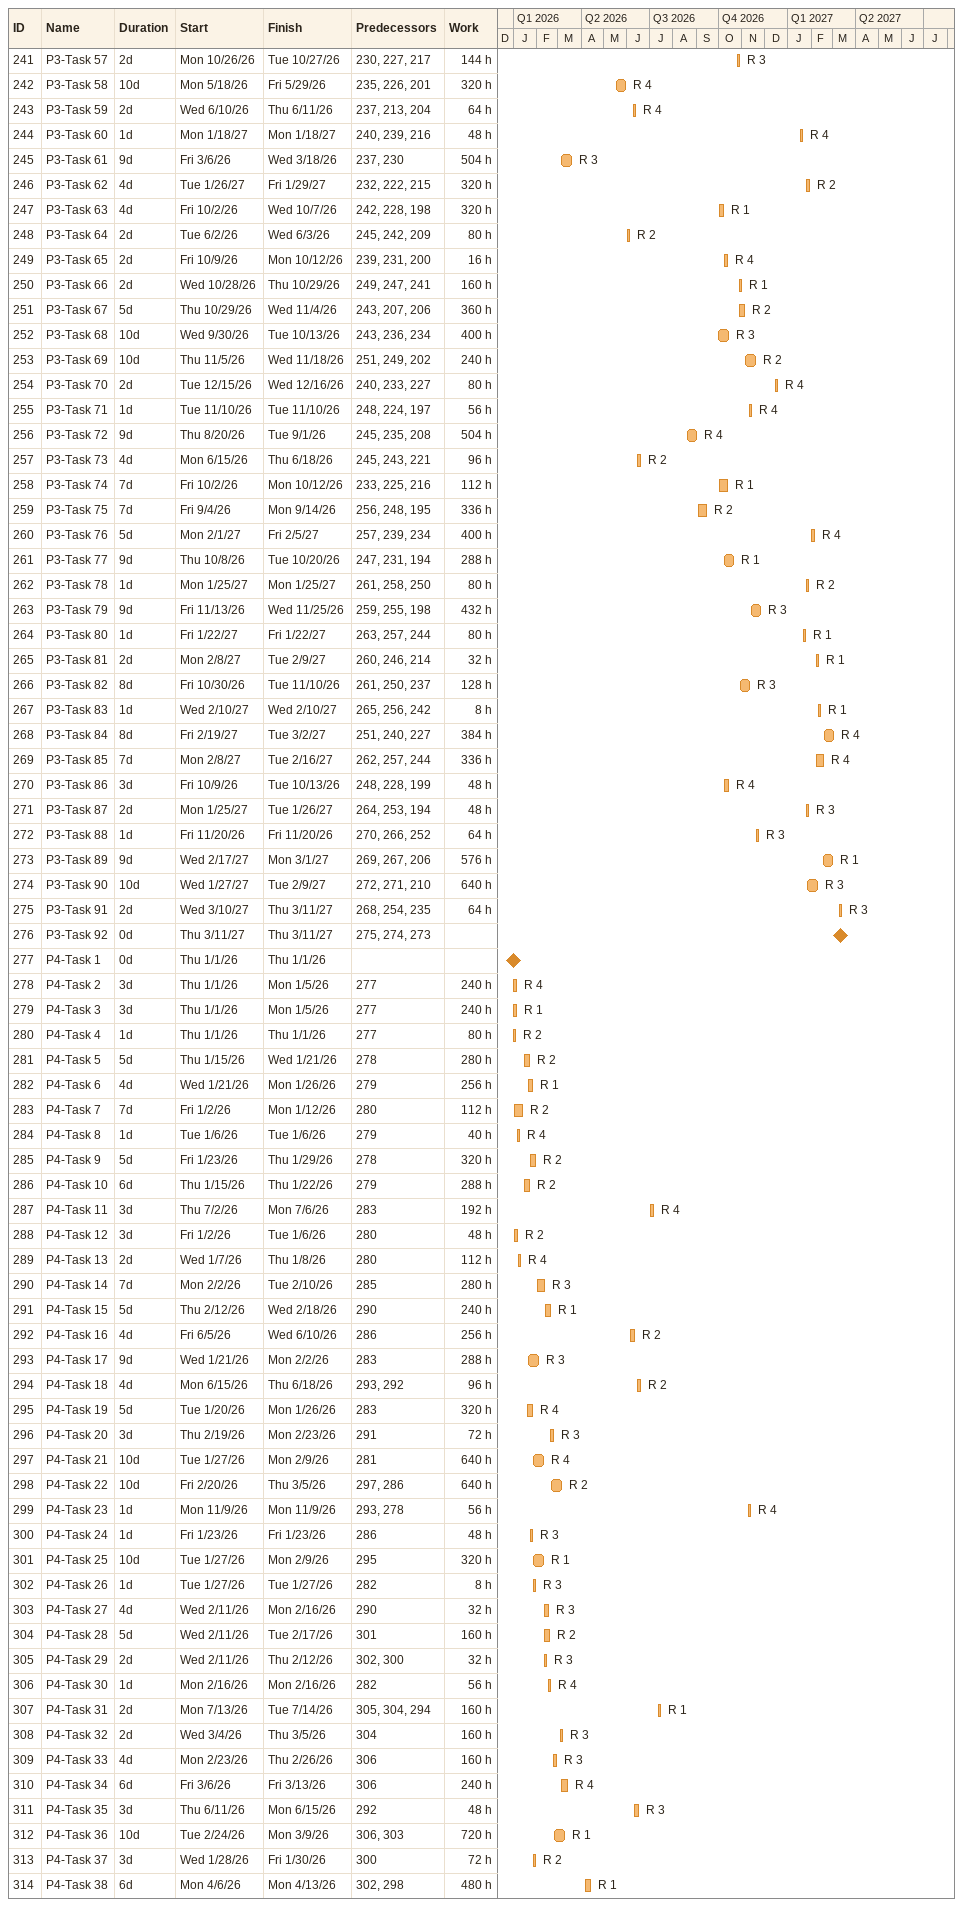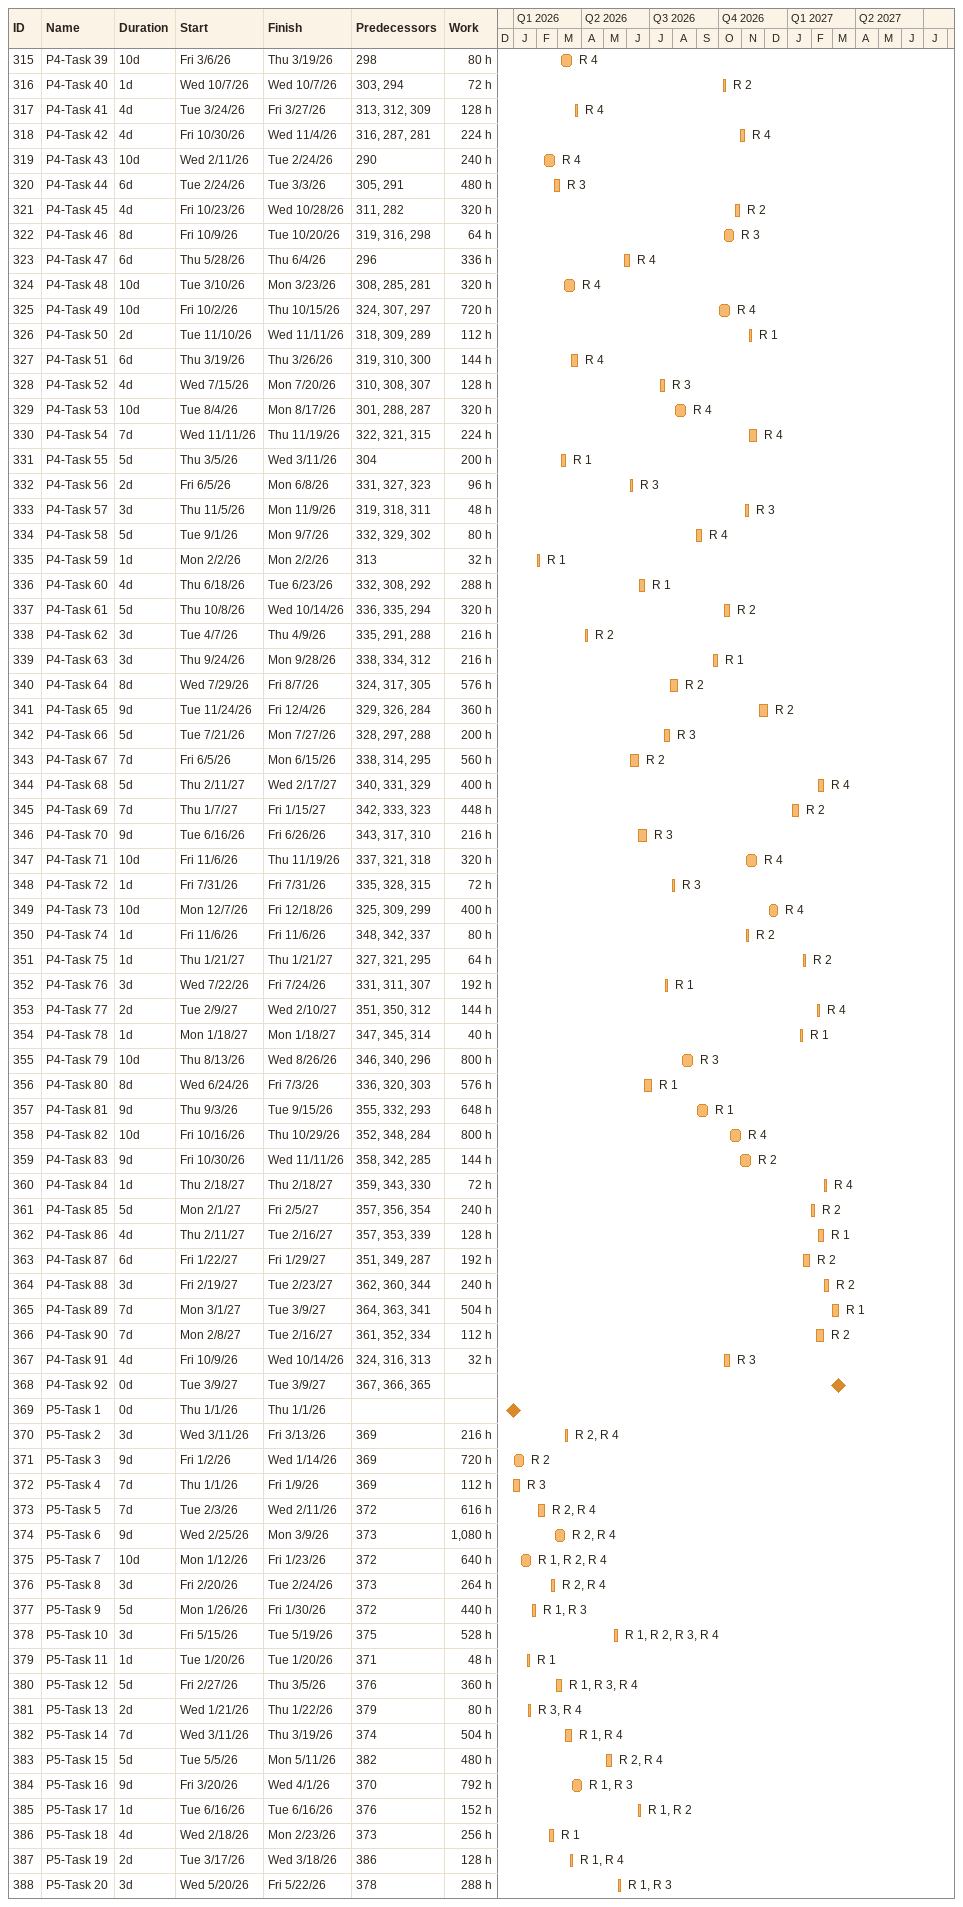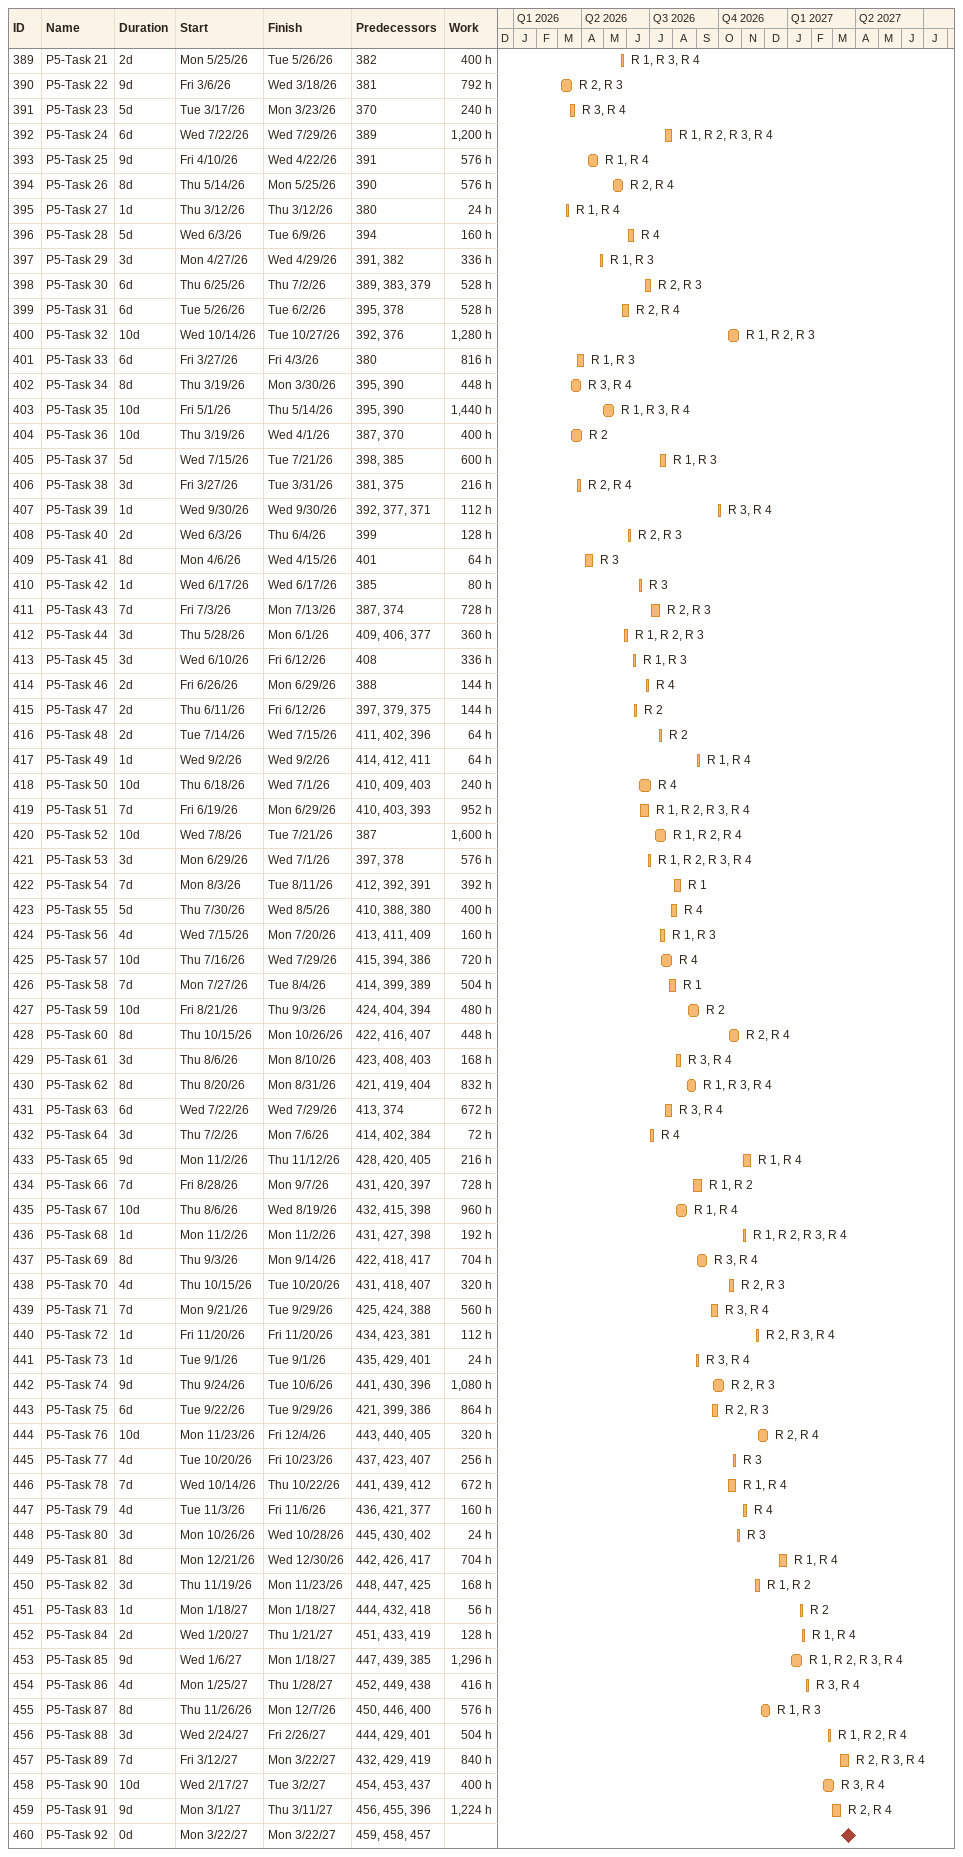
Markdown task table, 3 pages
| ID | Task | Duration | Start | Finish | Predecessors | Resources | Work (h) |
|---|---|---|---|---|---|---|---|
| 241 | P3-Task 57 | 2d | 2026-10-26 | 2026-10-27 | 230, 227, 217 | R 3 | 144 |
| 242 | P3-Task 58 | 10d | 2026-05-18 | 2026-05-29 | 235, 226, 201 | R 4 | 320 |
| 243 | P3-Task 59 | 2d | 2026-06-10 | 2026-06-11 | 237, 213, 204 | R 4 | 64 |
| 244 | P3-Task 60 | 1d | 2027-01-18 | 2027-01-18 | 240, 239, 216 | R 4 | 48 |
| 245 | P3-Task 61 | 9d | 2026-03-06 | 2026-03-18 | 237, 230 | R 3 | 504 |
| 246 | P3-Task 62 | 4d | 2027-01-26 | 2027-01-29 | 232, 222, 215 | R 2 | 320 |
| 247 | P3-Task 63 | 4d | 2026-10-02 | 2026-10-07 | 242, 228, 198 | R 1 | 320 |
| 248 | P3-Task 64 | 2d | 2026-06-02 | 2026-06-03 | 245, 242, 209 | R 2 | 80 |
| 249 | P3-Task 65 | 2d | 2026-10-09 | 2026-10-12 | 239, 231, 200 | R 4 | 16 |
| 250 | P3-Task 66 | 2d | 2026-10-28 | 2026-10-29 | 249, 247, 241 | R 1 | 160 |
| 251 | P3-Task 67 | 5d | 2026-10-29 | 2026-11-04 | 243, 207, 206 | R 2 | 360 |
| 252 | P3-Task 68 | 10d | 2026-09-30 | 2026-10-13 | 243, 236, 234 | R 3 | 400 |
| 253 | P3-Task 69 | 10d | 2026-11-05 | 2026-11-18 | 251, 249, 202 | R 2 | 240 |
| 254 | P3-Task 70 | 2d | 2026-12-15 | 2026-12-16 | 240, 233, 227 | R 4 | 80 |
| 255 | P3-Task 71 | 1d | 2026-11-10 | 2026-11-10 | 248, 224, 197 | R 4 | 56 |
| 256 | P3-Task 72 | 9d | 2026-08-20 | 2026-09-01 | 245, 235, 208 | R 4 | 504 |
| 257 | P3-Task 73 | 4d | 2026-06-15 | 2026-06-18 | 245, 243, 221 | R 2 | 96 |
| 258 | P3-Task 74 | 7d | 2026-10-02 | 2026-10-12 | 233, 225, 216 | R 1 | 112 |
| 259 | P3-Task 75 | 7d | 2026-09-04 | 2026-09-14 | 256, 248, 195 | R 2 | 336 |
| 260 | P3-Task 76 | 5d | 2027-02-01 | 2027-02-05 | 257, 239, 234 | R 4 | 400 |
| 261 | P3-Task 77 | 9d | 2026-10-08 | 2026-10-20 | 247, 231, 194 | R 1 | 288 |
| 262 | P3-Task 78 | 1d | 2027-01-25 | 2027-01-25 | 261, 258, 250 | R 2 | 80 |
| 263 | P3-Task 79 | 9d | 2026-11-13 | 2026-11-25 | 259, 255, 198 | R 3 | 432 |
| 264 | P3-Task 80 | 1d | 2027-01-22 | 2027-01-22 | 263, 257, 244 | R 1 | 80 |
| 265 | P3-Task 81 | 2d | 2027-02-08 | 2027-02-09 | 260, 246, 214 | R 1 | 32 |
| 266 | P3-Task 82 | 8d | 2026-10-30 | 2026-11-10 | 261, 250, 237 | R 3 | 128 |
| 267 | P3-Task 83 | 1d | 2027-02-10 | 2027-02-10 | 265, 256, 242 | R 1 | 8 |
| 268 | P3-Task 84 | 8d | 2027-02-19 | 2027-03-02 | 251, 240, 227 | R 4 | 384 |
| 269 | P3-Task 85 | 7d | 2027-02-08 | 2027-02-16 | 262, 257, 244 | R 4 | 336 |
| 270 | P3-Task 86 | 3d | 2026-10-09 | 2026-10-13 | 248, 228, 199 | R 4 | 48 |
| 271 | P3-Task 87 | 2d | 2027-01-25 | 2027-01-26 | 264, 253, 194 | R 3 | 48 |
| 272 | P3-Task 88 | 1d | 2026-11-20 | 2026-11-20 | 270, 266, 252 | R 3 | 64 |
| 273 | P3-Task 89 | 9d | 2027-02-17 | 2027-03-01 | 269, 267, 206 | R 1 | 576 |
| 274 | P3-Task 90 | 10d | 2027-01-27 | 2027-02-09 | 272, 271, 210 | R 3 | 640 |
| 275 | P3-Task 91 | 2d | 2027-03-10 | 2027-03-11 | 268, 254, 235 | R 3 | 64 |
| 276 | P3-Task 92 | 0d | 2027-03-11 | 2027-03-11 | 275, 274, 273 |  |  |
| 277 | P4-Task 1 | 0d | 2026-01-01 | 2026-01-01 |  |  |  |
| 278 | P4-Task 2 | 3d | 2026-01-01 | 2026-01-05 | 277 | R 4 | 240 |
| 279 | P4-Task 3 | 3d | 2026-01-01 | 2026-01-05 | 277 | R 1 | 240 |
| 280 | P4-Task 4 | 1d | 2026-01-01 | 2026-01-01 | 277 | R 2 | 80 |
| 281 | P4-Task 5 | 5d | 2026-01-15 | 2026-01-21 | 278 | R 2 | 280 |
| 282 | P4-Task 6 | 4d | 2026-01-21 | 2026-01-26 | 279 | R 1 | 256 |
| 283 | P4-Task 7 | 7d | 2026-01-02 | 2026-01-12 | 280 | R 2 | 112 |
| 284 | P4-Task 8 | 1d | 2026-01-06 | 2026-01-06 | 279 | R 4 | 40 |
| 285 | P4-Task 9 | 5d | 2026-01-23 | 2026-01-29 | 278 | R 2 | 320 |
| 286 | P4-Task 10 | 6d | 2026-01-15 | 2026-01-22 | 279 | R 2 | 288 |
| 287 | P4-Task 11 | 3d | 2026-07-02 | 2026-07-06 | 283 | R 4 | 192 |
| 288 | P4-Task 12 | 3d | 2026-01-02 | 2026-01-06 | 280 | R 2 | 48 |
| 289 | P4-Task 13 | 2d | 2026-01-07 | 2026-01-08 | 280 | R 4 | 112 |
| 290 | P4-Task 14 | 7d | 2026-02-02 | 2026-02-10 | 285 | R 3 | 280 |
| 291 | P4-Task 15 | 5d | 2026-02-12 | 2026-02-18 | 290 | R 1 | 240 |
| 292 | P4-Task 16 | 4d | 2026-06-05 | 2026-06-10 | 286 | R 2 | 256 |
| 293 | P4-Task 17 | 9d | 2026-01-21 | 2026-02-02 | 283 | R 3 | 288 |
| 294 | P4-Task 18 | 4d | 2026-06-15 | 2026-06-18 | 293, 292 | R 2 | 96 |
| 295 | P4-Task 19 | 5d | 2026-01-20 | 2026-01-26 | 283 | R 4 | 320 |
| 296 | P4-Task 20 | 3d | 2026-02-19 | 2026-02-23 | 291 | R 3 | 72 |
| 297 | P4-Task 21 | 10d | 2026-01-27 | 2026-02-09 | 281 | R 4 | 640 |
| 298 | P4-Task 22 | 10d | 2026-02-20 | 2026-03-05 | 297, 286 | R 2 | 640 |
| 299 | P4-Task 23 | 1d | 2026-11-09 | 2026-11-09 | 293, 278 | R 4 | 56 |
| 300 | P4-Task 24 | 1d | 2026-01-23 | 2026-01-23 | 286 | R 3 | 48 |
| 301 | P4-Task 25 | 10d | 2026-01-27 | 2026-02-09 | 295 | R 1 | 320 |
| 302 | P4-Task 26 | 1d | 2026-01-27 | 2026-01-27 | 282 | R 3 | 8 |
| 303 | P4-Task 27 | 4d | 2026-02-11 | 2026-02-16 | 290 | R 3 | 32 |
| 304 | P4-Task 28 | 5d | 2026-02-11 | 2026-02-17 | 301 | R 2 | 160 |
| 305 | P4-Task 29 | 2d | 2026-02-11 | 2026-02-12 | 302, 300 | R 3 | 32 |
| 306 | P4-Task 30 | 1d | 2026-02-16 | 2026-02-16 | 282 | R 4 | 56 |
| 307 | P4-Task 31 | 2d | 2026-07-13 | 2026-07-14 | 305, 304, 294 | R 1 | 160 |
| 308 | P4-Task 32 | 2d | 2026-03-04 | 2026-03-05 | 304 | R 3 | 160 |
| 309 | P4-Task 33 | 4d | 2026-02-23 | 2026-02-26 | 306 | R 3 | 160 |
| 310 | P4-Task 34 | 6d | 2026-03-06 | 2026-03-13 | 306 | R 4 | 240 |
| 311 | P4-Task 35 | 3d | 2026-06-11 | 2026-06-15 | 292 | R 3 | 48 |
| 312 | P4-Task 36 | 10d | 2026-02-24 | 2026-03-09 | 306, 303 | R 1 | 720 |
| 313 | P4-Task 37 | 3d | 2026-01-28 | 2026-01-30 | 300 | R 2 | 72 |
| 314 | P4-Task 38 | 6d | 2026-04-06 | 2026-04-13 | 302, 298 | R 1 | 480 |
| 315 | P4-Task 39 | 10d | 2026-03-06 | 2026-03-19 | 298 | R 4 | 80 |
| 316 | P4-Task 40 | 1d | 2026-10-07 | 2026-10-07 | 303, 294 | R 2 | 72 |
| 317 | P4-Task 41 | 4d | 2026-03-24 | 2026-03-27 | 313, 312, 309 | R 4 | 128 |
| 318 | P4-Task 42 | 4d | 2026-10-30 | 2026-11-04 | 316, 287, 281 | R 4 | 224 |
| 319 | P4-Task 43 | 10d | 2026-02-11 | 2026-02-24 | 290 | R 4 | 240 |
| 320 | P4-Task 44 | 6d | 2026-02-24 | 2026-03-03 | 305, 291 | R 3 | 480 |
| 321 | P4-Task 45 | 4d | 2026-10-23 | 2026-10-28 | 311, 282 | R 2 | 320 |
| 322 | P4-Task 46 | 8d | 2026-10-09 | 2026-10-20 | 319, 316, 298 | R 3 | 64 |
| 323 | P4-Task 47 | 6d | 2026-05-28 | 2026-06-04 | 296 | R 4 | 336 |
| 324 | P4-Task 48 | 10d | 2026-03-10 | 2026-03-23 | 308, 285, 281 | R 4 | 320 |
| 325 | P4-Task 49 | 10d | 2026-10-02 | 2026-10-15 | 324, 307, 297 | R 4 | 720 |
| 326 | P4-Task 50 | 2d | 2026-11-10 | 2026-11-11 | 318, 309, 289 | R 1 | 112 |
| 327 | P4-Task 51 | 6d | 2026-03-19 | 2026-03-26 | 319, 310, 300 | R 4 | 144 |
| 328 | P4-Task 52 | 4d | 2026-07-15 | 2026-07-20 | 310, 308, 307 | R 3 | 128 |
| 329 | P4-Task 53 | 10d | 2026-08-04 | 2026-08-17 | 301, 288, 287 | R 4 | 320 |
| 330 | P4-Task 54 | 7d | 2026-11-11 | 2026-11-19 | 322, 321, 315 | R 4 | 224 |
| 331 | P4-Task 55 | 5d | 2026-03-05 | 2026-03-11 | 304 | R 1 | 200 |
| 332 | P4-Task 56 | 2d | 2026-06-05 | 2026-06-08 | 331, 327, 323 | R 3 | 96 |
| 333 | P4-Task 57 | 3d | 2026-11-05 | 2026-11-09 | 319, 318, 311 | R 3 | 48 |
| 334 | P4-Task 58 | 5d | 2026-09-01 | 2026-09-07 | 332, 329, 302 | R 4 | 80 |
| 335 | P4-Task 59 | 1d | 2026-02-02 | 2026-02-02 | 313 | R 1 | 32 |
| 336 | P4-Task 60 | 4d | 2026-06-18 | 2026-06-23 | 332, 308, 292 | R 1 | 288 |
| 337 | P4-Task 61 | 5d | 2026-10-08 | 2026-10-14 | 336, 335, 294 | R 2 | 320 |
| 338 | P4-Task 62 | 3d | 2026-04-07 | 2026-04-09 | 335, 291, 288 | R 2 | 216 |
| 339 | P4-Task 63 | 3d | 2026-09-24 | 2026-09-28 | 338, 334, 312 | R 1 | 216 |
| 340 | P4-Task 64 | 8d | 2026-07-29 | 2026-08-07 | 324, 317, 305 | R 2 | 576 |
| 341 | P4-Task 65 | 9d | 2026-11-24 | 2026-12-04 | 329, 326, 284 | R 2 | 360 |
| 342 | P4-Task 66 | 5d | 2026-07-21 | 2026-07-27 | 328, 297, 288 | R 3 | 200 |
| 343 | P4-Task 67 | 7d | 2026-06-05 | 2026-06-15 | 338, 314, 295 | R 2 | 560 |
| 344 | P4-Task 68 | 5d | 2027-02-11 | 2027-02-17 | 340, 331, 329 | R 4 | 400 |
| 345 | P4-Task 69 | 7d | 2027-01-07 | 2027-01-15 | 342, 333, 323 | R 2 | 448 |
| 346 | P4-Task 70 | 9d | 2026-06-16 | 2026-06-26 | 343, 317, 310 | R 3 | 216 |
| 347 | P4-Task 71 | 10d | 2026-11-06 | 2026-11-19 | 337, 321, 318 | R 4 | 320 |
| 348 | P4-Task 72 | 1d | 2026-07-31 | 2026-07-31 | 335, 328, 315 | R 3 | 72 |
| 349 | P4-Task 73 | 10d | 2026-12-07 | 2026-12-18 | 325, 309, 299 | R 4 | 400 |
| 350 | P4-Task 74 | 1d | 2026-11-06 | 2026-11-06 | 348, 342, 337 | R 2 | 80 |
| 351 | P4-Task 75 | 1d | 2027-01-21 | 2027-01-21 | 327, 321, 295 | R 2 | 64 |
| 352 | P4-Task 76 | 3d | 2026-07-22 | 2026-07-24 | 331, 311, 307 | R 1 | 192 |
| 353 | P4-Task 77 | 2d | 2027-02-09 | 2027-02-10 | 351, 350, 312 | R 4 | 144 |
| 354 | P4-Task 78 | 1d | 2027-01-18 | 2027-01-18 | 347, 345, 314 | R 1 | 40 |
| 355 | P4-Task 79 | 10d | 2026-08-13 | 2026-08-26 | 346, 340, 296 | R 3 | 800 |
| 356 | P4-Task 80 | 8d | 2026-06-24 | 2026-07-03 | 336, 320, 303 | R 1 | 576 |
| 357 | P4-Task 81 | 9d | 2026-09-03 | 2026-09-15 | 355, 332, 293 | R 1 | 648 |
| 358 | P4-Task 82 | 10d | 2026-10-16 | 2026-10-29 | 352, 348, 284 | R 4 | 800 |
| 359 | P4-Task 83 | 9d | 2026-10-30 | 2026-11-11 | 358, 342, 285 | R 2 | 144 |
| 360 | P4-Task 84 | 1d | 2027-02-18 | 2027-02-18 | 359, 343, 330 | R 4 | 72 |
| 361 | P4-Task 85 | 5d | 2027-02-01 | 2027-02-05 | 357, 356, 354 | R 2 | 240 |
| 362 | P4-Task 86 | 4d | 2027-02-11 | 2027-02-16 | 357, 353, 339 | R 1 | 128 |
| 363 | P4-Task 87 | 6d | 2027-01-22 | 2027-01-29 | 351, 349, 287 | R 2 | 192 |
| 364 | P4-Task 88 | 3d | 2027-02-19 | 2027-02-23 | 362, 360, 344 | R 2 | 240 |
| 365 | P4-Task 89 | 7d | 2027-03-01 | 2027-03-09 | 364, 363, 341 | R 1 | 504 |
| 366 | P4-Task 90 | 7d | 2027-02-08 | 2027-02-16 | 361, 352, 334 | R 2 | 112 |
| 367 | P4-Task 91 | 4d | 2026-10-09 | 2026-10-14 | 324, 316, 313 | R 3 | 32 |
| 368 | P4-Task 92 | 0d | 2027-03-09 | 2027-03-09 | 367, 366, 365 |  |  |
| 369 | P5-Task 1 | 0d | 2026-01-01 | 2026-01-01 |  |  |  |
| 370 | P5-Task 2 | 3d | 2026-03-11 | 2026-03-13 | 369 | R 2, R 4 | 216 |
| 371 | P5-Task 3 | 9d | 2026-01-02 | 2026-01-14 | 369 | R 2 | 720 |
| 372 | P5-Task 4 | 7d | 2026-01-01 | 2026-01-09 | 369 | R 3 | 112 |
| 373 | P5-Task 5 | 7d | 2026-02-03 | 2026-02-11 | 372 | R 2, R 4 | 616 |
| 374 | P5-Task 6 | 9d | 2026-02-25 | 2026-03-09 | 373 | R 2, R 4 | 1080 |
| 375 | P5-Task 7 | 10d | 2026-01-12 | 2026-01-23 | 372 | R 1, R 2, R 4 | 640 |
| 376 | P5-Task 8 | 3d | 2026-02-20 | 2026-02-24 | 373 | R 2, R 4 | 264 |
| 377 | P5-Task 9 | 5d | 2026-01-26 | 2026-01-30 | 372 | R 1, R 3 | 440 |
| 378 | P5-Task 10 | 3d | 2026-05-15 | 2026-05-19 | 375 | R 1, R 2, R 3, R 4 | 528 |
| 379 | P5-Task 11 | 1d | 2026-01-20 | 2026-01-20 | 371 | R 1 | 48 |
| 380 | P5-Task 12 | 5d | 2026-02-27 | 2026-03-05 | 376 | R 1, R 3, R 4 | 360 |
| 381 | P5-Task 13 | 2d | 2026-01-21 | 2026-01-22 | 379 | R 3, R 4 | 80 |
| 382 | P5-Task 14 | 7d | 2026-03-11 | 2026-03-19 | 374 | R 1, R 4 | 504 |
| 383 | P5-Task 15 | 5d | 2026-05-05 | 2026-05-11 | 382 | R 2, R 4 | 480 |
| 384 | P5-Task 16 | 9d | 2026-03-20 | 2026-04-01 | 370 | R 1, R 3 | 792 |
| 385 | P5-Task 17 | 1d | 2026-06-16 | 2026-06-16 | 376 | R 1, R 2 | 152 |
| 386 | P5-Task 18 | 4d | 2026-02-18 | 2026-02-23 | 373 | R 1 | 256 |
| 387 | P5-Task 19 | 2d | 2026-03-17 | 2026-03-18 | 386 | R 1, R 4 | 128 |
| 388 | P5-Task 20 | 3d | 2026-05-20 | 2026-05-22 | 378 | R 1, R 3 | 288 |
| 389 | P5-Task 21 | 2d | 2026-05-25 | 2026-05-26 | 382 | R 1, R 3, R 4 | 400 |
| 390 | P5-Task 22 | 9d | 2026-03-06 | 2026-03-18 | 381 | R 2, R 3 | 792 |
| 391 | P5-Task 23 | 5d | 2026-03-17 | 2026-03-23 | 370 | R 3, R 4 | 240 |
| 392 | P5-Task 24 | 6d | 2026-07-22 | 2026-07-29 | 389 | R 1, R 2, R 3, R 4 | 1200 |
| 393 | P5-Task 25 | 9d | 2026-04-10 | 2026-04-22 | 391 | R 1, R 4 | 576 |
| 394 | P5-Task 26 | 8d | 2026-05-14 | 2026-05-25 | 390 | R 2, R 4 | 576 |
| 395 | P5-Task 27 | 1d | 2026-03-12 | 2026-03-12 | 380 | R 1, R 4 | 24 |
| 396 | P5-Task 28 | 5d | 2026-06-03 | 2026-06-09 | 394 | R 4 | 160 |
| 397 | P5-Task 29 | 3d | 2026-04-27 | 2026-04-29 | 391, 382 | R 1, R 3 | 336 |
| 398 | P5-Task 30 | 6d | 2026-06-25 | 2026-07-02 | 389, 383, 379 | R 2, R 3 | 528 |
| 399 | P5-Task 31 | 6d | 2026-05-26 | 2026-06-02 | 395, 378 | R 2, R 4 | 528 |
| 400 | P5-Task 32 | 10d | 2026-10-14 | 2026-10-27 | 392, 376 | R 1, R 2, R 3 | 1280 |
| 401 | P5-Task 33 | 6d | 2026-03-27 | 2026-04-03 | 380 | R 1, R 3 | 816 |
| 402 | P5-Task 34 | 8d | 2026-03-19 | 2026-03-30 | 395, 390 | R 3, R 4 | 448 |
| 403 | P5-Task 35 | 10d | 2026-05-01 | 2026-05-14 | 395, 390 | R 1, R 3, R 4 | 1440 |
| 404 | P5-Task 36 | 10d | 2026-03-19 | 2026-04-01 | 387, 370 | R 2 | 400 |
| 405 | P5-Task 37 | 5d | 2026-07-15 | 2026-07-21 | 398, 385 | R 1, R 3 | 600 |
| 406 | P5-Task 38 | 3d | 2026-03-27 | 2026-03-31 | 381, 375 | R 2, R 4 | 216 |
| 407 | P5-Task 39 | 1d | 2026-09-30 | 2026-09-30 | 392, 377, 371 | R 3, R 4 | 112 |
| 408 | P5-Task 40 | 2d | 2026-06-03 | 2026-06-04 | 399 | R 2, R 3 | 128 |
| 409 | P5-Task 41 | 8d | 2026-04-06 | 2026-04-15 | 401 | R 3 | 64 |
| 410 | P5-Task 42 | 1d | 2026-06-17 | 2026-06-17 | 385 | R 3 | 80 |
| 411 | P5-Task 43 | 7d | 2026-07-03 | 2026-07-13 | 387, 374 | R 2, R 3 | 728 |
| 412 | P5-Task 44 | 3d | 2026-05-28 | 2026-06-01 | 409, 406, 377 | R 1, R 2, R 3 | 360 |
| 413 | P5-Task 45 | 3d | 2026-06-10 | 2026-06-12 | 408 | R 1, R 3 | 336 |
| 414 | P5-Task 46 | 2d | 2026-06-26 | 2026-06-29 | 388 | R 4 | 144 |
| 415 | P5-Task 47 | 2d | 2026-06-11 | 2026-06-12 | 397, 379, 375 | R 2 | 144 |
| 416 | P5-Task 48 | 2d | 2026-07-14 | 2026-07-15 | 411, 402, 396 | R 2 | 64 |
| 417 | P5-Task 49 | 1d | 2026-09-02 | 2026-09-02 | 414, 412, 411 | R 1, R 4 | 64 |
| 418 | P5-Task 50 | 10d | 2026-06-18 | 2026-07-01 | 410, 409, 403 | R 4 | 240 |
| 419 | P5-Task 51 | 7d | 2026-06-19 | 2026-06-29 | 410, 403, 393 | R 1, R 2, R 3, R 4 | 952 |
| 420 | P5-Task 52 | 10d | 2026-07-08 | 2026-07-21 | 387 | R 1, R 2, R 4 | 1600 |
| 421 | P5-Task 53 | 3d | 2026-06-29 | 2026-07-01 | 397, 378 | R 1, R 2, R 3, R 4 | 576 |
| 422 | P5-Task 54 | 7d | 2026-08-03 | 2026-08-11 | 412, 392, 391 | R 1 | 392 |
| 423 | P5-Task 55 | 5d | 2026-07-30 | 2026-08-05 | 410, 388, 380 | R 4 | 400 |
| 424 | P5-Task 56 | 4d | 2026-07-15 | 2026-07-20 | 413, 411, 409 | R 1, R 3 | 160 |
| 425 | P5-Task 57 | 10d | 2026-07-16 | 2026-07-29 | 415, 394, 386 | R 4 | 720 |
| 426 | P5-Task 58 | 7d | 2026-07-27 | 2026-08-04 | 414, 399, 389 | R 1 | 504 |
| 427 | P5-Task 59 | 10d | 2026-08-21 | 2026-09-03 | 424, 404, 394 | R 2 | 480 |
| 428 | P5-Task 60 | 8d | 2026-10-15 | 2026-10-26 | 422, 416, 407 | R 2, R 4 | 448 |
| 429 | P5-Task 61 | 3d | 2026-08-06 | 2026-08-10 | 423, 408, 403 | R 3, R 4 | 168 |
| 430 | P5-Task 62 | 8d | 2026-08-20 | 2026-08-31 | 421, 419, 404 | R 1, R 3, R 4 | 832 |
| 431 | P5-Task 63 | 6d | 2026-07-22 | 2026-07-29 | 413, 374 | R 3, R 4 | 672 |
| 432 | P5-Task 64 | 3d | 2026-07-02 | 2026-07-06 | 414, 402, 384 | R 4 | 72 |
| 433 | P5-Task 65 | 9d | 2026-11-02 | 2026-11-12 | 428, 420, 405 | R 1, R 4 | 216 |
| 434 | P5-Task 66 | 7d | 2026-08-28 | 2026-09-07 | 431, 420, 397 | R 1, R 2 | 728 |
| 435 | P5-Task 67 | 10d | 2026-08-06 | 2026-08-19 | 432, 415, 398 | R 1, R 4 | 960 |
| 436 | P5-Task 68 | 1d | 2026-11-02 | 2026-11-02 | 431, 427, 398 | R 1, R 2, R 3, R 4 | 192 |
| 437 | P5-Task 69 | 8d | 2026-09-03 | 2026-09-14 | 422, 418, 417 | R 3, R 4 | 704 |
| 438 | P5-Task 70 | 4d | 2026-10-15 | 2026-10-20 | 431, 418, 407 | R 2, R 3 | 320 |
| 439 | P5-Task 71 | 7d | 2026-09-21 | 2026-09-29 | 425, 424, 388 | R 3, R 4 | 560 |
| 440 | P5-Task 72 | 1d | 2026-11-20 | 2026-11-20 | 434, 423, 381 | R 2, R 3, R 4 | 112 |
| 441 | P5-Task 73 | 1d | 2026-09-01 | 2026-09-01 | 435, 429, 401 | R 3, R 4 | 24 |
| 442 | P5-Task 74 | 9d | 2026-09-24 | 2026-10-06 | 441, 430, 396 | R 2, R 3 | 1080 |
| 443 | P5-Task 75 | 6d | 2026-09-22 | 2026-09-29 | 421, 399, 386 | R 2, R 3 | 864 |
| 444 | P5-Task 76 | 10d | 2026-11-23 | 2026-12-04 | 443, 440, 405 | R 2, R 4 | 320 |
| 445 | P5-Task 77 | 4d | 2026-10-20 | 2026-10-23 | 437, 423, 407 | R 3 | 256 |
| 446 | P5-Task 78 | 7d | 2026-10-14 | 2026-10-22 | 441, 439, 412 | R 1, R 4 | 672 |
| 447 | P5-Task 79 | 4d | 2026-11-03 | 2026-11-06 | 436, 421, 377 | R 4 | 160 |
| 448 | P5-Task 80 | 3d | 2026-10-26 | 2026-10-28 | 445, 430, 402 | R 3 | 24 |
| 449 | P5-Task 81 | 8d | 2026-12-21 | 2026-12-30 | 442, 426, 417 | R 1, R 4 | 704 |
| 450 | P5-Task 82 | 3d | 2026-11-19 | 2026-11-23 | 448, 447, 425 | R 1, R 2 | 168 |
| 451 | P5-Task 83 | 1d | 2027-01-18 | 2027-01-18 | 444, 432, 418 | R 2 | 56 |
| 452 | P5-Task 84 | 2d | 2027-01-20 | 2027-01-21 | 451, 433, 419 | R 1, R 4 | 128 |
| 453 | P5-Task 85 | 9d | 2027-01-06 | 2027-01-18 | 447, 439, 385 | R 1, R 2, R 3, R 4 | 1296 |
| 454 | P5-Task 86 | 4d | 2027-01-25 | 2027-01-28 | 452, 449, 438 | R 3, R 4 | 416 |
| 455 | P5-Task 87 | 8d | 2026-11-26 | 2026-12-07 | 450, 446, 400 | R 1, R 3 | 576 |
| 456 | P5-Task 88 | 3d | 2027-02-24 | 2027-02-26 | 444, 429, 401 | R 1, R 2, R 4 | 504 |
| 457 | P5-Task 89 | 7d | 2027-03-12 | 2027-03-22 | 432, 429, 419 | R 2, R 3, R 4 | 840 |
| 458 | P5-Task 90 | 10d | 2027-02-17 | 2027-03-02 | 454, 453, 437 | R 3, R 4 | 400 |
| 459 | P5-Task 91 | 9d | 2027-03-01 | 2027-03-11 | 456, 455, 396 | R 2, R 4 | 1224 |
| 460 | P5-Task 92 | 0d | 2027-03-22 | 2027-03-22 | 459, 458, 457 |  |  |
